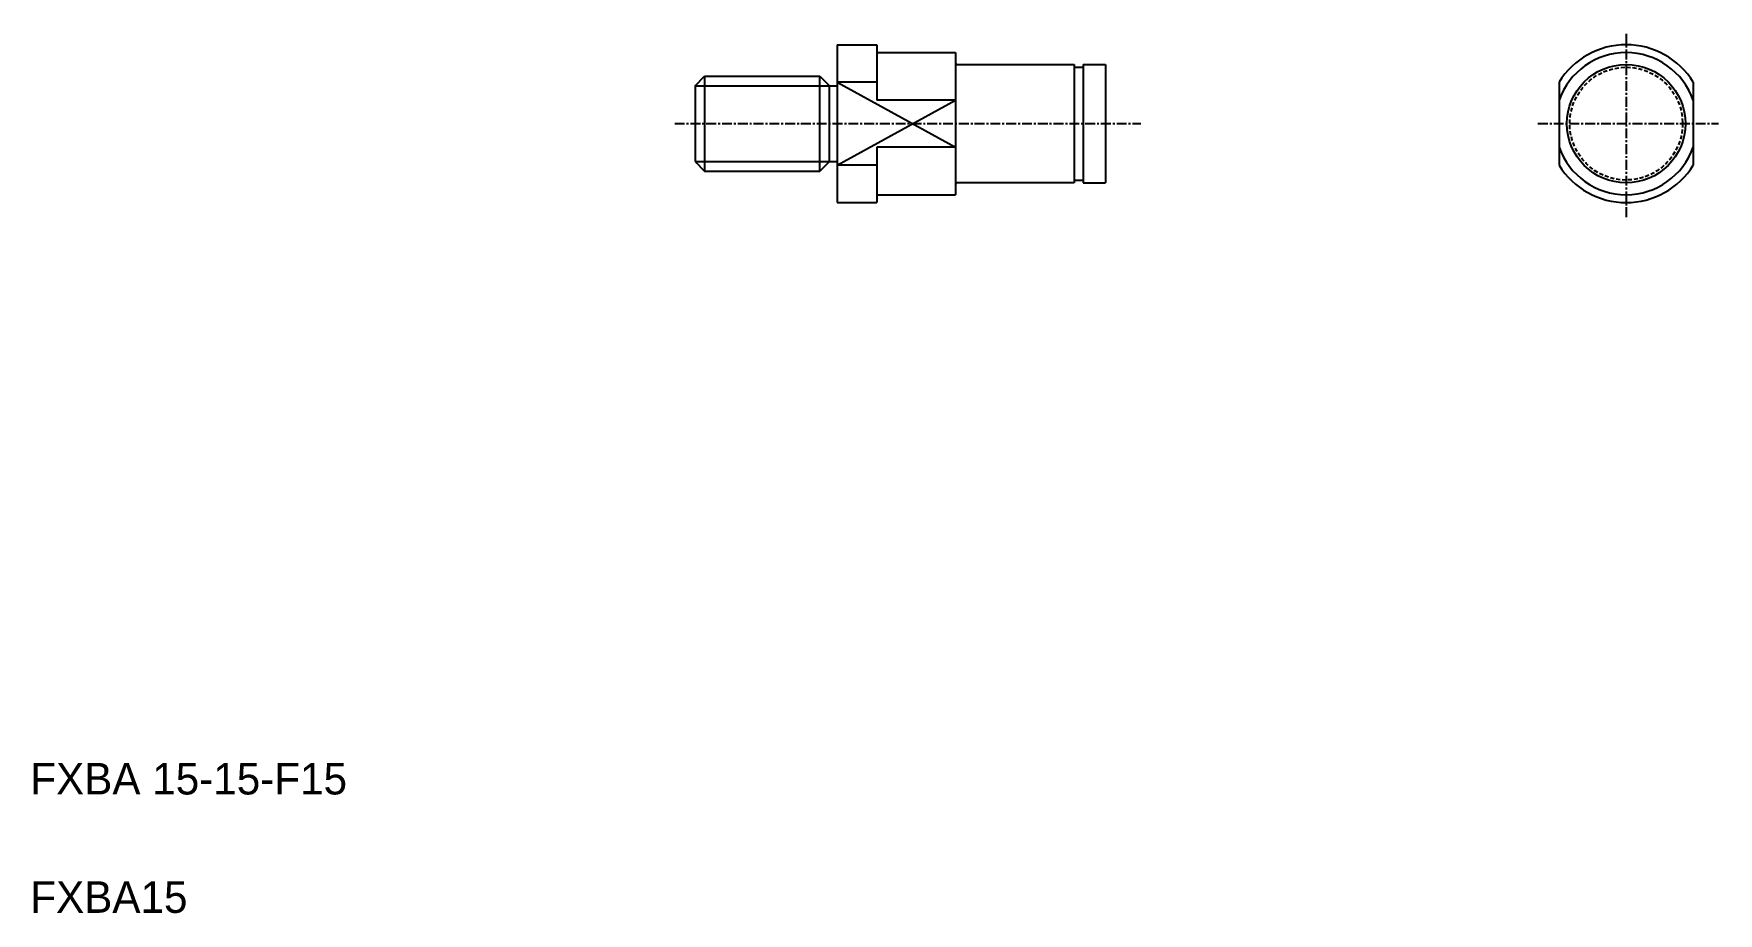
# Model space of a CAD drawing. Extents: x -15 to 198, y 124 to 236.
import ezdxf

# ---------------------------------------------------------------- set-up
doc = ezdxf.new("R2010")
doc.units = 0
doc.linetypes.add('CENTER', pattern=[2, 1.25, -0.25, 0.25, -0.25])
doc.linetypes.add('DASHED', pattern=[0.75, 0.5, -0.25])
doc.layers.get('0').update_dxf_attribs({"linetype": 'CONTINUOUS'})
doc.layers.add('CENTER', color=1, linetype='CENTER')

msp = doc.modelspace()

# ---------------------------------------------------------------- linework, layer by layer
at = {"color": 7, "linetype": 'CONTINUOUS'}
for p, q in [((86.7, 234.14), (86.7, 214.14)), ((86.7, 234.14), (91.7, 234.14)), ((91.7, 234.14), (91.7, 227.1)), ((91.7, 233.14), (101.7, 233.14)), ((101.7, 233.14), (101.7, 215.14)), ((101.9, 231.64), (116.7, 231.64)), ((105.6, 231.64), (105.6, 231.64)), ((109.3, 231.64), (109.3, 231.64)), ((116.7, 231.64), (116.7, 216.64)), ((116.7, 231.29), (117.85, 231.29)), ((117.85, 231.64), (117.85, 216.64)), ((117.85, 231.64), (120.7, 231.64)), ((120.7, 231.64), (120.7, 216.64)), ((68.7, 228.94), (69.9, 230.14)), ((68.7, 228.94), (68.7, 219.34)), ((69.9, 230.14), (69.9, 218.14)), ((69.9, 230.14), (84.5, 230.14)), ((84.5, 218.14), (84.5, 230.14)), ((84.5, 230.14), (85.7, 228.94)), ((85.7, 219.34), (85.7, 228.94)), ((85.7, 228.94), (86.7, 228.94)), ((91.7, 229.41), (86.7, 229.41)), ((178.14, 229.41), (178.14, 218.87)), ((195.14, 229.41), (195.14, 218.87)), ((101.7, 227.1), (91.7, 227.1)), ((101.7, 221.18), (91.7, 221.18)), ((91.7, 221.18), (91.7, 214.14)), ((68.7, 219.34), (69.9, 218.14)), ((69.9, 218.14), (84.5, 218.14)), ((84.5, 218.14), (85.7, 219.34)), ((85.7, 219.34), (86.7, 219.34)), ((91.7, 218.87), (86.7, 218.87)), ((116.7, 216.64), (101.9, 216.64)), ((116.7, 216.99), (117.85, 216.99)), ((117.85, 216.64), (120.7, 216.64)), ((86.7, 214.14), (91.7, 214.14)), ((91.7, 215.14), (101.7, 215.14))]:
    msp.add_line(p, q, dxfattribs=at)
at = {"color": 3, "linetype": 'CONTINUOUS'}
for p, q in [((68.7, 228.94), (85.7, 228.94)), ((86.7, 229.41), (101.7, 221.18)), ((86.7, 218.87), (101.7, 227.1)), ((68.7, 219.34), (85.7, 219.34))]:
    msp.add_line(p, q, dxfattribs=at)
at = {"color": 7, "linetype": 'CONTINUOUS'}
msp.add_circle((186.64, 224.14), 7.5, dxfattribs=at)
at = {"color": 3, "linetype": 'DASHED'}
msp.add_circle((186.64, 224.14), 7.15, dxfattribs=at)
at = {"color": 7, "linetype": 'CONTINUOUS'}
for centre, radius, start, end in [((186.64, 224.14), 10, 31.7883, 148.2117), ((186.64, 224.14), 9, 19.1881, 160.8119), ((101.9, 231.84), 0.2, 180, 270), ((186.64, 224.14), 9, 199.1881, 340.8119), ((186.64, 224.14), 10, 211.7883, 328.2117), ((101.9, 216.44), 0.2, 90, 180)]:
    msp.add_arc(centre, radius, start, end, dxfattribs=at)
at = {"layer": 'CENTER', "color": 1, "linetype": 'CENTER'}
for p, q in [((186.64, 235.54), (186.64, 212.03)), ((66.11, 224.14), (125.18, 224.14)), ((175.46, 224.14), (198.32, 224.14))]:
    msp.add_line(p, q, dxfattribs=at)

# ---------------------------------------------------------------- texts
at = {"color": 7, "linetype": 'CONTINUOUS'}
for s, p in [('FXBA 15-15-F15', (-15.53, 139.14)), ('FXBA15', (-15.53, 124.14))]:
    msp.add_text(s, height=4, dxfattribs=at).set_placement(p)

doc.saveas('drawing.dxf')
